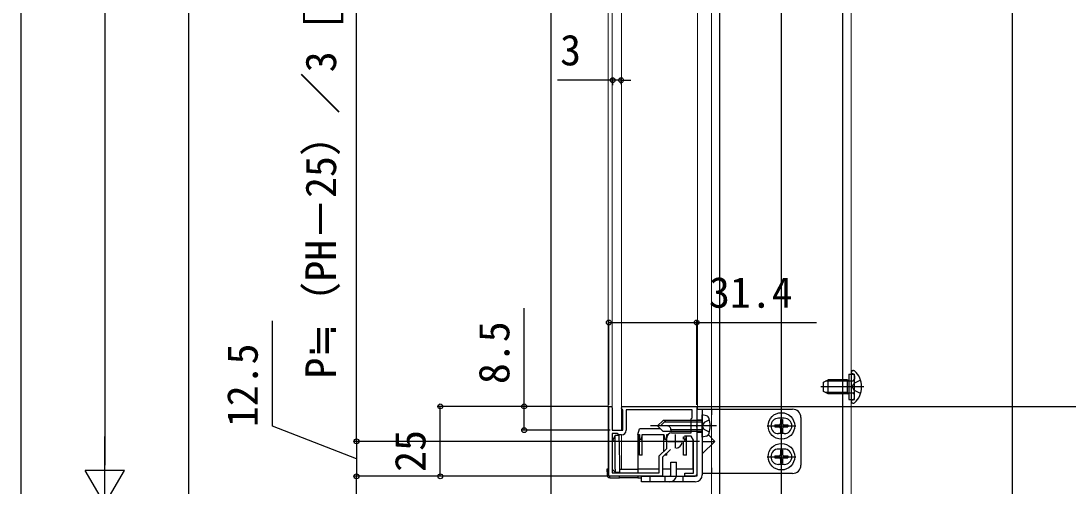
# Model space of a CAD drawing. Units: millimetres, scale not verified. Extents: x -875 to 875, y -1300 to 1294.
# Drawn here: x -875 to -500.5, y -1074.5 to -908.1 of the extents above; entities that cross this region are included whole.
import ezdxf
from ezdxf.enums import TextEntityAlignment as Align

# ---------------------------------------------------------------- set-up
doc = ezdxf.new("R2010")
doc.units = ezdxf.units.MM
doc.header["$LTSCALE"] = 8
for name, color, linetype in [('0-2_YKK_11', 7, 'Continuous'), ('0-5_YKK_13', 4, 'Continuous'), ('0-7_YKK_D', 6, 'Continuous'), ('0-8_YKK_ZWAK', 7, 'Continuous'), ('0-9_YSS_K', 3, 'Continuous')]:
    doc.layers.add(name, color=color, linetype=linetype)
doc.layers.add('0-4_YKK_12', color=2, linetype='Continuous', lineweight=18)
doc.styles.add('ＭＳ ゴシック', font='')
doc.styles.get('ＭＳ ゴシック').set_extended_font_data('MS Gothic')

msp = doc.modelspace()

# ---------------------------------------------------------------- linework, layer by layer
at = {"layer": '0-2_YKK_11'}
for p, q in [((-641, -1055.996), (-641, -1060.996)), ((-643.5, -1058.496), (-638.5, -1058.496))]:
    msp.add_line(p, q, dxfattribs=at)
for points in [[(-642.663, -1061.359), (-645.5, -1064.196), (-645.5, -1070.996), (-664.7, -1070.996), (-664.7, -1045.996), (-663.8, -1045.996), (-663.5, -1046.496), (-663.5, -1054.496), (-659.7, -1054.496), (-659.7, -1047.296), (-660, -1046.996), (-660.2, -1046.796), (-660.2, -1046.496), (-659.9, -1045.996), (-633.3, -1045.996), (-633.3, -1052.538), (-633.42, -1052.721), (-633.42, -1053.271), (-633.3, -1053.455), (-633.3, -1070.996), (-637.5, -1070.996), (-637.5, -1069.896), (-634.5, -1069.896), (-634.5, -1058.082), (-635.3, -1056.696), (-637.643, -1056.696)], [(-634.9, -1047.196), (-658.5, -1047.196), (-658.5, -1054.496)], [(-642.3, -1055.496), (-635.3, -1055.496), (-635.3, -1050.496), (-634.9, -1050.096), (-634.9, -1047.196)], [(-660.2, -1056.196), (-661.2, -1056.196), (-661.7, -1055.696), (-663.5, -1055.696), (-663.5, -1069.796), (-646.7, -1069.796), (-646.7, -1063.699), (-644, -1060.999), (-644, -1057.196)]]:
    msp.add_lwpolyline(points, dxfattribs=at)
for centre, start, end in [((-660.2, -1054.496), 270.00001, 359.99999), ((-642.3, -1057.196), 90.00001, 179.99999)]:
    msp.add_arc(centre, 1.7, start, end, dxfattribs=at)
at = {"layer": '0-4_YKK_12'}
for p, q in [((-665, -273.496), (-665, -1068.496)), ((-663.5, -287.796), (-663.5, -1053.696)), ((-660.2, -287.496), (-660.2, -1054.496)), ((-633, -297.865), (-633, -1046.996)), ((-663.5, -1056.496), (-663.5, -1068.496)), ((-660.2, -1056.196), (-660.2, -1068.496)), ((-665, -1068.496), (-664.7, -1068.496)), ((-660.894, -1068.496), (-646.7, -1068.496)), ((-645.5, -1068.496), (-642.5, -1068.496)), ((-640.5, -1068.496), (-634.5, -1068.496))]:
    msp.add_line(p, q, dxfattribs=at)
msp.add_lwpolyline([(-609.5, -260.496), (-628, -260.496), (-628, -1080.996), (-578, -1080.996), (-578, -260.496)], dxfattribs=at)
at = {"layer": '0-5_YKK_13'}
for p, q in [((-577.455, -1033.096), (-577.257, -1033.096)), ((-588, -1037.296), (-586.3, -1036.496)), ((-579.4, -1036.929), (-587.22, -1036.929)), ((-586.3, -1041.496), (-586.3, -1036.496)), ((-579.4, -1036.496), (-586.3, -1036.496)), ((-579.4, -1041.496), (-579.4, -1036.496)), ((-578.9, -1034.496), (-576.9, -1034.496)), ((-578, -1033.746), (-578, -1044.247)), ((-577.426, -1034.304), (-577.671, -1034.215)), ((-574.674, -1036.625), (-577.135, -1037.851)), ((-576.9, -1043.496), (-576.9, -1034.496)), ((-576.9, -1035.056), (-576.9, -1036.296)), ((-573.496, -1038.996), (-588.913, -1038.996)), ((-579.4, -1041.063), (-587.22, -1041.063)), ((-577.744, -1038.996), (-577.135, -1037.851)), ((-577.744, -1038.996), (-577.135, -1040.141)), ((-574.674, -1041.368), (-577.135, -1040.141)), ((-579.4, -1041.496), (-586.3, -1041.496)), ((-578, -1044.247), (-578, -1044.351)), ((-577.426, -1043.688), (-577.671, -1043.777)), ((-577.455, -1044.896), (-577.257, -1044.896)), ((-576.9, -1042.937), (-576.9, -1041.696)), ((-633.3, -1046.996), (-599, -1046.996)), ((-633.3, -1046.996), (-633.3, -1070.496)), ((-631.3, -1046.996), (-631.3, -1070.496)), ((-628, -1046.996), (-628, -1048.996)), ((-603, -1058.146), (-603, -1047.846)), ((-645.3, -1050.996), (-647.3, -1052.996)), ((-644.3, -1050.996), (-646.3, -1052.996)), ((-633.3, -1050.746), (-631.3, -1050.746)), ((-629.821, -1049.393), (-631.3, -1048.996)), ((-631.3, -1056.996), (-631.3, -1048.996)), ((-602, -1050.246), (-604, -1050.246)), ((-603.35, -1050.646), (-602.65, -1050.646)), ((-603.35, -1050.646), (-603.35, -1052.146)), ((-602.65, -1050.646), (-602.65, -1052.146)), ((-596, -1049.996), (-596, -1066.996)), ((-654.3, -1055.996), (-653.8, -1053.996)), ((-654.3, -1055.996), (-653.8, -1055.996)), ((-654.3, -1055.996), (-654.3, -1068.496)), ((-646.3, -1053.996), (-653.8, -1053.996)), ((-653.8, -1063.496), (-653.8, -1055.996)), ((-652.8, -1055.996), (-645, -1055.996)), ((-652.8, -1063.496), (-652.8, -1055.996)), ((-626.2, -1052.996), (-649.8, -1052.996)), ((-645.3, -1054.996), (-647.3, -1052.996)), ((-645, -1061.999), (-645, -1055.996)), ((-644, -1055.996), (-643.504, -1055.996)), ((-644, -1060.875), (-644, -1055.996)), ((-642.5, -1054.396), (-642.5, -1054.996)), ((-633.3, -1055.246), (-631.3, -1055.246)), ((-630.664, -1054.255), (-631.333, -1052.996)), ((-628.733, -1055.196), (-630.664, -1054.255)), ((-608.15, -1052.996), (-597.85, -1052.996)), ((-605.35, -1052.646), (-605.35, -1053.346)), ((-605.35, -1052.646), (-603.85, -1052.646)), ((-605.35, -1053.346), (-603.85, -1053.346)), ((-602, -1055.746), (-604, -1055.746)), ((-603.35, -1053.846), (-603.35, -1055.346)), ((-603.35, -1055.346), (-602.65, -1055.346)), ((-602.65, -1053.846), (-602.65, -1055.346)), ((-602.15, -1052.646), (-600.65, -1052.646)), ((-602.15, -1053.346), (-600.65, -1053.346)), ((-600.65, -1052.646), (-600.65, -1053.346)), ((-638, -1057.715), (-638, -1056.846)), ((-638, -1063.496), (-638, -1058.466)), ((-637, -1063.496), (-637, -1056.696)), ((-634.7, -1057.736), (-634.7, -1068.496)), ((-629.821, -1056.6), (-631.3, -1056.996)), ((-626.815, -1058.496), (-631.3, -1062.982)), ((-603, -1069.146), (-603, -1058.846)), ((-652.8, -1063.496), (-653.8, -1063.496)), ((-644, -1063.496), (-644.8, -1063.496)), ((-644, -1063.496), (-644, -1062.696)), ((-637, -1063.496), (-638, -1063.496)), ((-634.5, -1063.496), (-634.7, -1063.496)), ((-605.35, -1063.646), (-605.35, -1064.346)), ((-605.35, -1063.646), (-603.85, -1063.646)), ((-602, -1061.246), (-604, -1061.246)), ((-603.35, -1061.646), (-602.65, -1061.646)), ((-603.35, -1061.646), (-603.35, -1063.146)), ((-602.65, -1061.646), (-602.65, -1063.146)), ((-602.15, -1063.646), (-600.65, -1063.646)), ((-600.65, -1063.646), (-600.65, -1064.346)), ((-642.5, -1070.496), (-642.5, -1065.996)), ((-642.5, -1065.996), (-640.5, -1065.996)), ((-640.5, -1070.496), (-640.5, -1065.996)), ((-608.15, -1063.996), (-597.85, -1063.996)), ((-605.35, -1064.346), (-603.85, -1064.346)), ((-602, -1066.746), (-604, -1066.746)), ((-603.35, -1064.846), (-603.35, -1066.346)), ((-603.35, -1066.346), (-602.65, -1066.346)), ((-602.65, -1064.846), (-602.65, -1066.346)), ((-602.15, -1064.346), (-600.65, -1064.346)), ((-665.5, -1068.496), (-665.374, -1070.557)), ((-664.999, -1068.496), (-665.5, -1068.496)), ((-664.7, -1068.496), (-664.999, -1068.496)), ((-664.376, -1071.496), (-664.376, -1070.996)), ((-660.916, -1070.996), (-664.376, -1070.996)), ((-662.5, -1069.496), (-663.5, -1068.496)), ((-660.906, -1069.796), (-660.903, -1069.496)), ((-660.894, -1068.496), (-660.903, -1069.496)), ((-660.894, -1068.496), (-654.3, -1068.496)), ((-654.3, -1070.996), (-654.3, -1071.496)), ((-653, -1070.996), (-654.3, -1070.996)), ((-650, -1072.996), (-650, -1070.996)), ((-642.5, -1068.496), (-645.5, -1068.496)), ((-644.75, -1070.996), (-644.75, -1072.996)), ((-634.5, -1068.496), (-640.5, -1068.496)), ((-638.25, -1070.996), (-638.25, -1072.996)), ((-599, -1069.996), (-631.3, -1069.996)), ((-628, -1067.996), (-628, -1069.996)), ((-654.3, -1071.496), (-660.921, -1071.496)), ((-654.3, -1071.496), (-653, -1071.496))]:
    msp.add_line(p, q, dxfattribs=at)
for points in [[(-625, -1099.79), (-625, -1087.335), (-625, -703.996)], [(-581, -1100.474), (-581, -1091.002), (-581, -703.996)], [(-578, -1033.642), (-578, -1033.746), (-578, -1034.096)], [(-586.3, -1041.496), (-588, -1040.696), (-588, -1037.296)], [(-579.4, -1036.496), (-578.9, -1036.666), (-578.514, -1036.796)], [(-579.4, -1036.929), (-578.9, -1036.869), (-578.3, -1036.796)], [(-578.9, -1034.496), (-578.9, -1043.496), (-576.9, -1043.496)], [(-578.514, -1036.796), (-578, -1036.796), (-577.4, -1036.796)], [(-579.4, -1041.063), (-578.9, -1041.124), (-578.3, -1041.196)], [(-579.4, -1041.496), (-578.9, -1041.327), (-578.514, -1041.196)], [(-578.514, -1041.196), (-578, -1041.196), (-577.4, -1041.196)], [(-631.3, -1050.996), (-635.3, -1050.996), (-645.3, -1050.996)], [(-631.3, -1051.596), (-635.3, -1051.596), (-644.9, -1051.596)], [(-628.733, -1050.796), (-630.664, -1051.738), (-631.333, -1052.996)], [(-631.3, -1054.996), (-635.3, -1054.996), (-645.3, -1054.996)], [(-631.3, -1054.396), (-635.3, -1054.396), (-642.5, -1054.396)], [(-662.5, -1058.396), (-662.5, -1056.396), (-663.5, -1058.396)], [(-662.5, -1068.496), (-662.5, -1058.396), (-663.5, -1058.396), (-663.5, -1068.496)], [(-660.983, -1058.396), (-661, -1056.396), (-662.5, -1056.396)], [(-662.5, -1058.396), (-660.983, -1058.396), (-660.894, -1068.496)], [(-631.3, -1058.496), (-626.815, -1058.496), (-629.135, -1056.176)], [(-665.374, -1070.557), (-664.875, -1070.527), (-664.999, -1068.496)], [(-664.376, -1071.496), (-660.921, -1071.496), (-660.916, -1070.996)], [(-662.5, -1068.496), (-662.5, -1069.496), (-660.903, -1069.496)], [(-646.7, -1068.496), (-654.3, -1068.496), (-654.3, -1069.796)], [(-633.8, -1072.996), (-653, -1072.996), (-653, -1070.996), (-633.8, -1070.996)]]:
    msp.add_lwpolyline(points, dxfattribs=at)
for centre in [(-603, -1052.996), (-603, -1063.996)]:
    msp.add_circle(centre, 4.75, dxfattribs=at)
for centre, radius, start, end in [((-577.455, -1033.642), 0.545, 90, 180), ((-577.257, -1033.646), 0.55, 48.43917, 90), ((-582, -1038.996), 7.7, 311.56083, 48.43917), ((-577.5, -1033.746), 0.5, 180, 250), ((-577.7, -1035.056), 0.8, 0, 70), ((-577.4, -1036.296), 0.5, 270, 0), ((-577.5, -1044.247), 0.5, 110, 180), ((-577.455, -1044.351), 0.545, 180, 270), ((-577.7, -1042.937), 0.8, 290, 0), ((-577.4, -1041.696), 0.5, 0, 90), ((-577.257, -1044.346), 0.55, 270, 311.56083), ((-599, -1049.996), 3, 0, 90), ((-630.183, -1050.745), 1.4, 14.32332, 75), ((-639, -1052.996), 10.5, 345.67668, 14.32332), ((-604, -1052.996), 2.75, 90, 270), ((-603.85, -1052.146), 0.5, 270, 0), ((-602.15, -1052.146), 0.5, 180, 270), ((-602, -1052.996), 2.75, 270, 90), ((-643.832, -1054.33), 1.333, 357.13402, 90), ((-630.183, -1055.248), 1.4, 285, 345.67668), ((-603.85, -1053.846), 0.5, 0, 90), ((-602.15, -1053.846), 0.5, 90, 180), ((-641, -1058.496), 2.5, 280.9334, 349.0666), ((-604, -1063.996), 2.75, 90, 270), ((-603.85, -1063.146), 0.5, 270, 0), ((-602.15, -1063.146), 0.5, 180, 270), ((-602, -1063.996), 2.75, 270, 90), ((-603.85, -1064.846), 0.5, 0, 90), ((-602.15, -1064.846), 0.5, 90, 180), ((-599, -1066.996), 3, 270, 0), ((-664.376, -1070.496), 1, 183.5, 270), ((-664.376, -1070.496), 0.5, 183.5, 270), ((-643, -1070.496), 0.5, 270, 0), ((-643, -1070.496), 2.5, 270, 348.46304), ((-643, -1070.496), 2.5, 348.46304, 0), ((-633.8, -1070.496), 0.5, 270, 0), ((-633.8, -1070.496), 2.5, 270, 0)]:
    msp.add_arc(centre, radius, start, end, dxfattribs=at)
for centre, start_param, end_param in [((-653.3, -1055.996), 1.5707963, 4.712389), ((-644.5, -1055.996), 1.5707963, 4.712389), ((-637.5, -1055.996), 1.988321, 4.3548179)]:
    msp.add_ellipse(centre, major_axis=(0, 2), ratio=0.25, start_param=start_param, end_param=end_param, dxfattribs=at)
at = {"layer": '0-7_YKK_D'}
for p, q in [((-845, -244.996), (-845, -1066.996)), ((-815, -1080.996), (-815, -330.996)), ((-755, -1058.496), (-755, -800.097)), ((-663.35, -931.034), (-663.35, -928.296)), ((-660.35, -930.688), (-660.35, -928.296)), ((-663.35, -929.296), (-683.043, -929.296)), ((-660.35, -929.296), (-663.35, -929.296)), ((-660.35, -929.296), (-656.85, -929.296)), ((-664.7, -1045.496), (-664.7, -1014.996)), ((-633.3, -1045.496), (-633.3, -1014.996)), ((-665.2, -1045.996), (-726, -1045.996)), ((-725, -1070.996), (-725, -1045.996)), ((-665.2, -1045.996), (-696, -1045.996)), ((-632.8, -1045.996), (-472, -1045.996)), ((-632.8, -1045.996), (-442, -1045.996)), ((-632.8, -1045.996), (-472, -1045.996)), ((-631.8, -1045.996), (-442, -1045.996)), ((-664.2, -1054.496), (-696, -1054.496)), ((-845, -1080.996), (-845, -1056.748)), ((-632.3, -1058.496), (-756, -1058.496)), ((-632.3, -1058.496), (-756, -1058.496)), ((-755, -1058.496), (-755, -1070.996)), ((-845, -1080.996), (-852, -1068.872)), ((-838, -1068.872), (-852, -1068.872)), ((-845, -1080.996), (-838, -1068.872)), ((-665.2, -1070.996), (-756, -1070.996)), ((-665.2, -1070.996), (-756, -1070.996)), ((-755, -1080.996), (-755, -1070.996)), ((-665.2, -1070.996), (-726, -1070.996))]:
    msp.add_line(p, q, dxfattribs=at)
for points in [[(-695, -1054.496), (-695, -1045.996), (-695, -1010.877)], [(-755, -1064.746), (-785, -1053.128), (-785, -1015.378)], [(-664.7, -1015.996), (-633.3, -1015.996), (-590.431, -1015.996)]]:
    msp.add_lwpolyline(points, dxfattribs=at)
for centre in [(-663.35, -929.296), (-660.35, -929.296), (-664.7, -1015.996), (-633.3, -1015.996), (-725, -1045.996), (-695, -1045.996), (-695, -1054.496), (-755, -1058.496), (-755, -1058.496), (-755, -1070.996), (-755, -1070.996), (-725, -1070.996)]:
    msp.add_circle(centre, 0.875, dxfattribs=at)
at = {"layer": '0-8_YKK_ZWAK'}
msp.add_line((-875, 1250), (-875, -1300), dxfattribs=at)
at = {"layer": '0-9_YSS_K'}
for p, q in [((-603, -1200.996), (-603, -219.778)), ((-685.5, -812.805), (-685.5, -1081.233))]:
    msp.add_line(p, q, dxfattribs=at)
msp.add_lwpolyline([(-520.5, -360.996), (-520.5, -391.496), (-520.5, -1094.538)], dxfattribs=at)

# ---------------------------------------------------------------- texts
at = {"layer": '0-7_YKK_D', "style": 'ＭＳ ゴシック'}
for s, p in [('P≒（PH－25）／3 [258.4]', (-758.96, -1036.048)), ('8.5', (-697, -1038.019)), ('12.5', (-787, -1053.429)), ('25', (-727, -1069.405))]:
    msp.add_text(s, height=11, rotation=90, dxfattribs=at).set_placement(p, align=Align.BOTTOM_LEFT)
for s, p in [('3', (-682.151, -927.296)), ('31.4', (-628.908, -1013.996))]:
    msp.add_text(s, height=11, dxfattribs=at).set_placement(p, align=Align.BOTTOM_LEFT)

doc.saveas('drawing.dxf')
